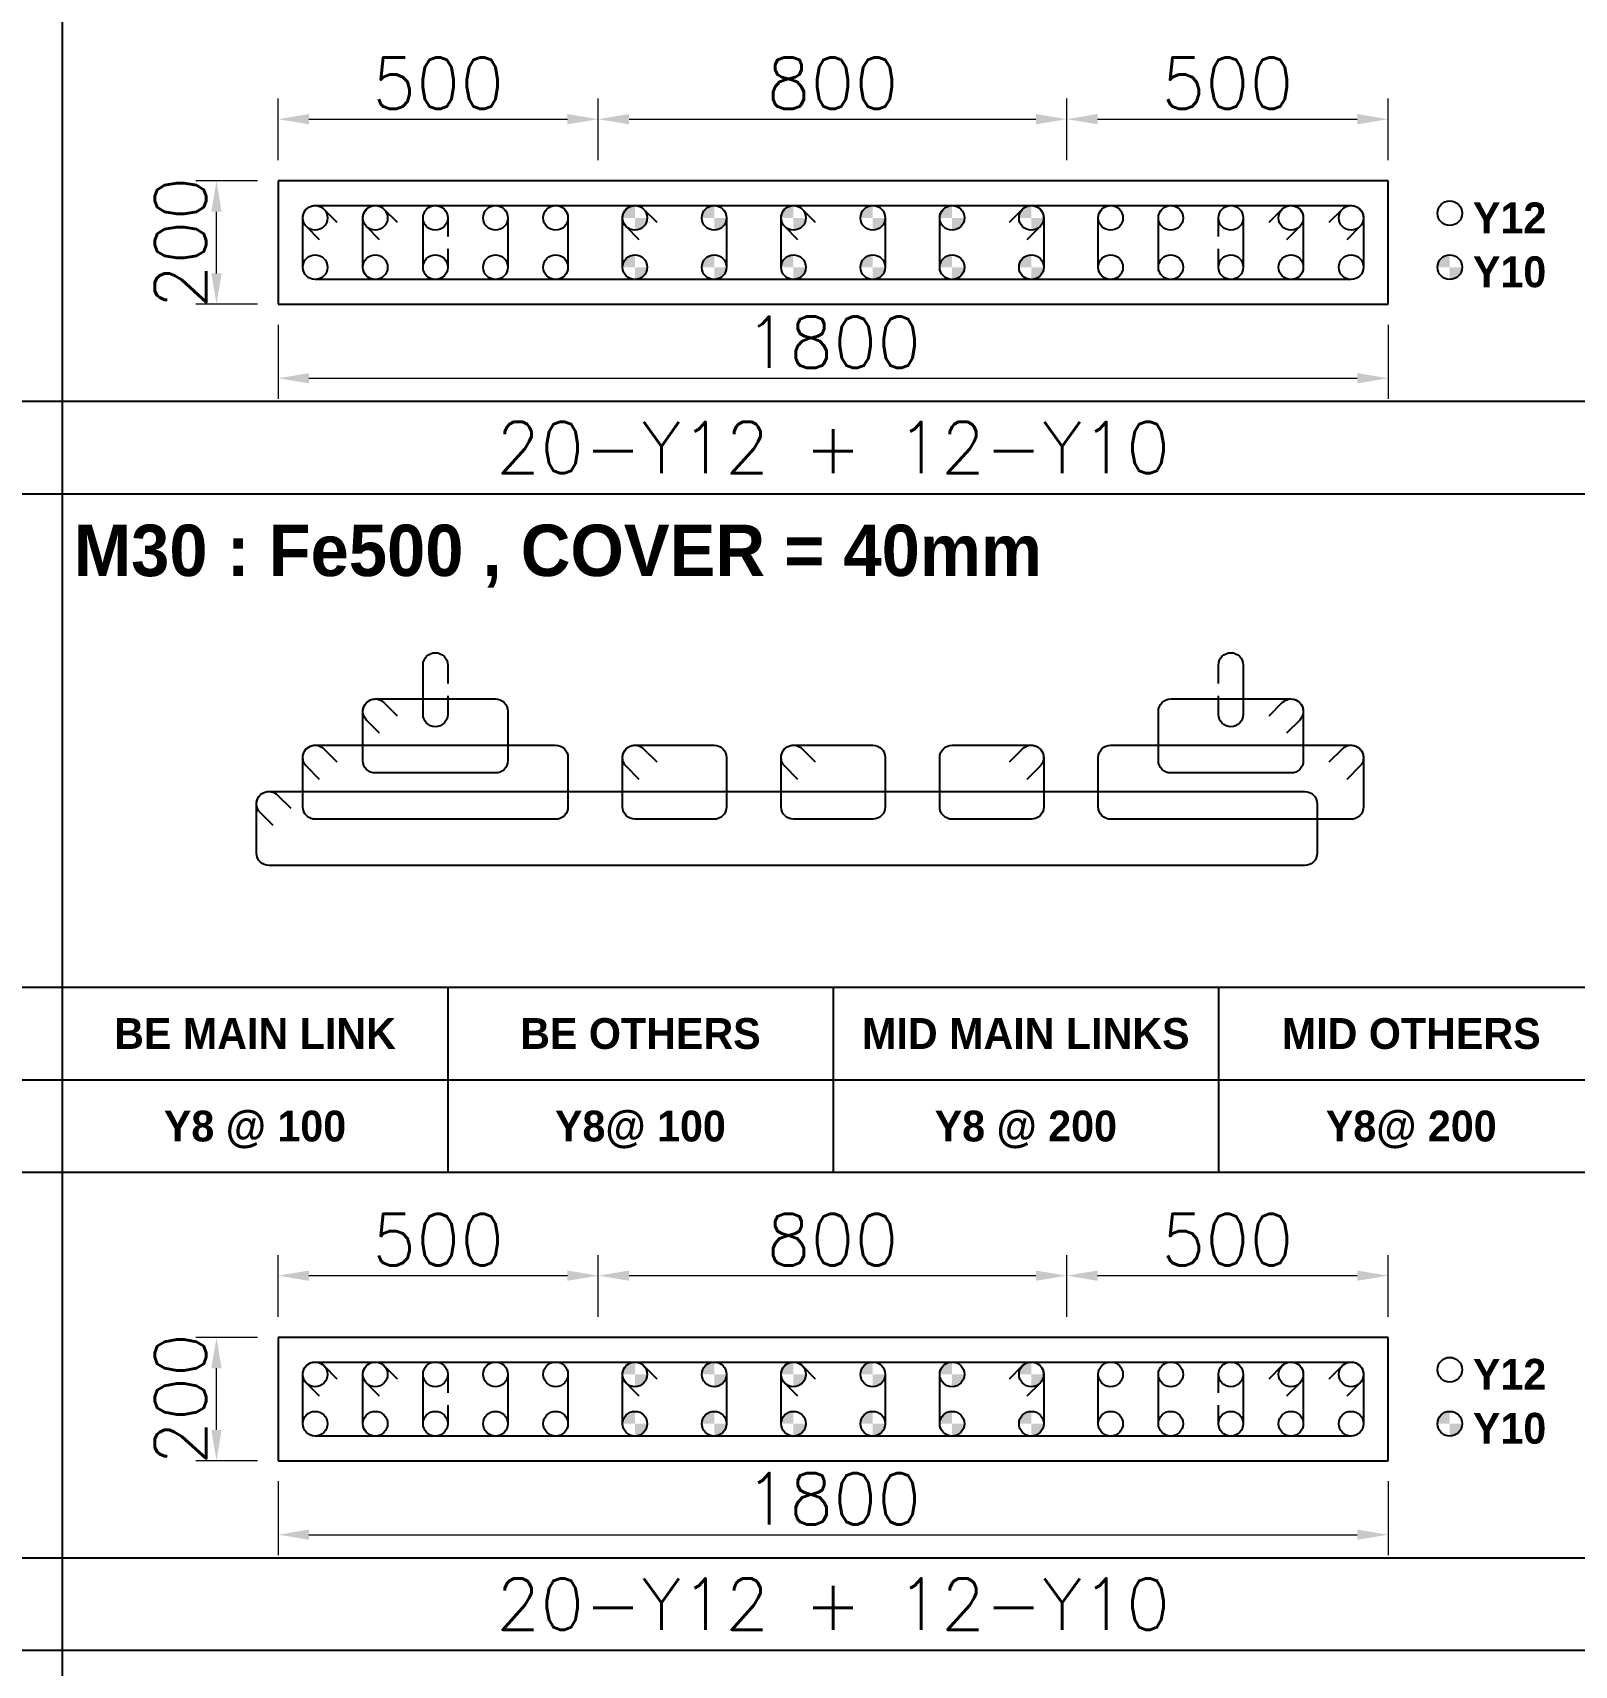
# Model space of a CAD drawing. Header units: millimetres. Extents: x -28707963 to -28231469, y 696001 to 896471.
# Drawn here: x -28290680 to -28283180, y 801473 to 809414 of the extents above; entities that cross this region are included whole.
import ezdxf
from ezdxf.enums import TextEntityAlignment as Align

# ---------------------------------------------------------------- set-up
doc = ezdxf.new("R2010")
doc.units = ezdxf.units.MM
doc.header["$MEASUREMENT"] = 0
doc.header["$PDMODE"] = 34
doc.header["$PDSIZE"] = -8
doc.layers.get('0').update_dxf_attribs({"lineweight": 5})
for name, color, linetype in [('09 COL TEXT-SCH', 2, 'Continuous'), ('14 REINF', 6, 'Continuous'), ('22 TABLE FRAME', 5, 'Continuous'), ('23 STIRRUPS', 5, 'Continuous'), ('TEXT', 4, 'Continuous')]:
    doc.layers.add(name, color=color, linetype=linetype)
doc.layers.add('19 COLUMN', color=1, linetype='Continuous', lineweight=25)
doc.styles.add('adani bold', font='')
doc.styles.add('ROMANS', font='simplex.shx')
doc.styles.get('adani bold').set_extended_font_data('Adani Bold', bold=True)
doc.dimstyles.new('D 50', dxfattribs={"dimscale": 100, "dimtxt": 3, "dimasz": 1.5, "dimexe": 1, "dimexo": 1, "dimgap": 0.5, "dimtad": 1, "dimdec": 0, "dimdsep": 46, "dimtxsty": 'ROMANS', "dimcen": 2.5, "dimclrd": 5, "dimclre": 5, "dimclrt": 4, "dimadec": 0, "dimazin": 0, "dimtfac": 1, "dimtdec": 0, "dimtmove": 0, "dimatfit": 3, "dimfxl": 1, "dimlwd": 0, "dimlwe": 0, "dimarcsym": 0})

# ---------------------------------------------------------------- blocks, each defined once
blk = doc.blocks.new('*D544')
at = {"color": 5, "lineweight": 0, "transparency": 16777216}
for p, q in [((-28289486.1, 802368.4), (-28289486.1, 802008.4)), ((-28284086.1, 802368.4), (-28284086.1, 802008.4)), ((-28289336.1, 802108.4), (-28284236.1, 802108.4))]:
    blk.add_line(p, q, dxfattribs=at)
at = {"color": 5, "transparency": 16777216}
for points in [[(-28289336.1, 802133.4), (-28289336.1, 802083.4), (-28289486.1, 802108.4)], [(-28284236.1, 802083.4), (-28284236.1, 802133.4), (-28284086.1, 802108.4)]]:
    blk.add_solid(points, dxfattribs=at)
at = {"layer": 'Defpoints', "color": 0, "transparency": 16777216}
for p in [(-28289486.1, 802468.4), (-28284086.1, 802468.4), (-28284086.1, 802108.4)]:
    blk.add_point(p, dxfattribs=at)
at = {"color": 4, "transparency": 16777216, "insert": (-28286786.1, 802283.4), "char_height": 250, "attachment_point": 5, "style": 'ROMANS'}
blk.add_mtext('1800', dxfattribs=at)
blk = doc.blocks.new('*D545')
at = {"color": 5, "lineweight": 0, "transparency": 16777216}
for p, q in [((-28289486.1, 807993.4), (-28289486.1, 807633.4)), ((-28284086.1, 807993.4), (-28284086.1, 807633.4)), ((-28289336.1, 807733.4), (-28284236.1, 807733.4))]:
    blk.add_line(p, q, dxfattribs=at)
at = {"color": 5, "transparency": 16777216}
for points in [[(-28289336.1, 807758.4), (-28289336.1, 807708.4), (-28289486.1, 807733.4)], [(-28284236.1, 807708.4), (-28284236.1, 807758.4), (-28284086.1, 807733.4)]]:
    blk.add_solid(points, dxfattribs=at)
at = {"layer": 'Defpoints', "color": 0, "transparency": 16777216}
for p in [(-28289486.1, 808093.4), (-28284086.1, 808093.4), (-28284086.1, 807733.4)]:
    blk.add_point(p, dxfattribs=at)
at = {"color": 4, "transparency": 16777216, "insert": (-28286786.1, 807908.4), "char_height": 250, "attachment_point": 5, "style": 'ROMANS'}
blk.add_mtext('1800', dxfattribs=at)
blk = doc.blocks.new('*D461')
at = {"color": 5, "lineweight": 0, "transparency": 16777216}
for p, q in [((-28289486.1, 803168.4), (-28289486.1, 803468.4)), ((-28287928.9, 803168.4), (-28287928.9, 803468.4)), ((-28289336.1, 803368.4), (-28288078.9, 803368.4))]:
    blk.add_line(p, q, dxfattribs=at)
at = {"color": 5, "transparency": 16777216}
for points in [[(-28289336.1, 803393.4), (-28289336.1, 803343.4), (-28289486.1, 803368.4)], [(-28288078.9, 803343.4), (-28288078.9, 803393.4), (-28287928.9, 803368.4)]]:
    blk.add_solid(points, dxfattribs=at)
at = {"layer": 'Defpoints', "color": 0, "transparency": 16777216}
for p in [(-28287928.9, 803368.4), (-28289486.1, 803068.4), (-28287928.9, 803068.4)]:
    blk.add_point(p, dxfattribs=at)
at = {"color": 4, "transparency": 16777216, "insert": (-28288707.5, 803543.4), "char_height": 250, "attachment_point": 5, "style": 'ROMANS'}
blk.add_mtext('500', dxfattribs=at)
blk = doc.blocks.new('*D462')
at = {"color": 5, "lineweight": 0, "transparency": 16777216}
for p, q in [((-28287928.9, 803168.4), (-28287928.9, 803468.4)), ((-28285649.7, 803168.4), (-28285649.7, 803468.4)), ((-28287778.9, 803368.4), (-28285799.7, 803368.4))]:
    blk.add_line(p, q, dxfattribs=at)
at = {"color": 5, "transparency": 16777216}
for points in [[(-28287778.9, 803393.4), (-28287778.9, 803343.4), (-28287928.9, 803368.4)], [(-28285799.7, 803343.4), (-28285799.7, 803393.4), (-28285649.7, 803368.4)]]:
    blk.add_solid(points, dxfattribs=at)
at = {"layer": 'Defpoints', "color": 0, "transparency": 16777216}
for p in [(-28285649.7, 803368.4), (-28287928.9, 803068.4), (-28285649.7, 803068.4)]:
    blk.add_point(p, dxfattribs=at)
at = {"color": 4, "transparency": 16777216, "insert": (-28286789.3, 803543.4), "char_height": 250, "attachment_point": 5, "style": 'ROMANS'}
blk.add_mtext('800', dxfattribs=at)
blk = doc.blocks.new('*D463')
at = {"color": 5, "lineweight": 0, "transparency": 16777216}
for p, q in [((-28285649.7, 803168.4), (-28285649.7, 803468.4)), ((-28284086.1, 803168.4), (-28284086.1, 803468.4)), ((-28285499.7, 803368.4), (-28284236.1, 803368.4))]:
    blk.add_line(p, q, dxfattribs=at)
at = {"color": 5, "transparency": 16777216}
for points in [[(-28285499.7, 803393.4), (-28285499.7, 803343.4), (-28285649.7, 803368.4)], [(-28284236.1, 803343.4), (-28284236.1, 803393.4), (-28284086.1, 803368.4)]]:
    blk.add_solid(points, dxfattribs=at)
at = {"layer": 'Defpoints', "color": 0, "transparency": 16777216}
for p in [(-28284086.1, 803368.4), (-28285649.7, 803068.4), (-28284086.1, 803068.4)]:
    blk.add_point(p, dxfattribs=at)
at = {"color": 4, "transparency": 16777216, "insert": (-28284867.9, 803543.4), "char_height": 250, "attachment_point": 5, "style": 'ROMANS'}
blk.add_mtext('500', dxfattribs=at)
blk = doc.blocks.new('*D464')
at = {"color": 5, "lineweight": 0, "transparency": 16777216}
for p, q in [((-28289586.1, 803068.4), (-28289886.1, 803068.4)), ((-28289786.1, 802618.4), (-28289786.1, 802918.4)), ((-28289586.1, 802468.4), (-28289886.1, 802468.4))]:
    blk.add_line(p, q, dxfattribs=at)
at = {"color": 5, "transparency": 16777216}
for points in [[(-28289761.1, 802918.4), (-28289811.1, 802918.4), (-28289786.1, 803068.4)], [(-28289811.1, 802618.4), (-28289761.1, 802618.4), (-28289786.1, 802468.4)]]:
    blk.add_solid(points, dxfattribs=at)
at = {"layer": 'Defpoints', "color": 0, "transparency": 16777216}
for p in [(-28289786.1, 803068.4), (-28289486.1, 803068.4), (-28289486.1, 802468.4)]:
    blk.add_point(p, dxfattribs=at)
at = {"color": 4, "transparency": 16777216, "insert": (-28289961.1, 802768.4), "char_height": 250, "attachment_point": 5, "rotation": 90, "style": 'ROMANS'}
blk.add_mtext('200', dxfattribs=at)
blk = doc.blocks.new('*D465')
at = {"color": 5, "lineweight": 0, "transparency": 16777216}
for p, q in [((-28289486.1, 808793.4), (-28289486.1, 809093.4)), ((-28287928.9, 808793.4), (-28287928.9, 809093.4)), ((-28289336.1, 808993.4), (-28288078.9, 808993.4))]:
    blk.add_line(p, q, dxfattribs=at)
at = {"color": 5, "transparency": 16777216}
for points in [[(-28289336.1, 809018.4), (-28289336.1, 808968.4), (-28289486.1, 808993.4)], [(-28288078.9, 808968.4), (-28288078.9, 809018.4), (-28287928.9, 808993.4)]]:
    blk.add_solid(points, dxfattribs=at)
at = {"layer": 'Defpoints', "color": 0, "transparency": 16777216}
for p in [(-28287928.9, 808993.4), (-28289486.1, 808693.4), (-28287928.9, 808693.4)]:
    blk.add_point(p, dxfattribs=at)
at = {"color": 4, "transparency": 16777216, "insert": (-28288707.5, 809168.4), "char_height": 250, "attachment_point": 5, "style": 'ROMANS'}
blk.add_mtext('500', dxfattribs=at)
blk = doc.blocks.new('*D466')
at = {"color": 5, "lineweight": 0, "transparency": 16777216}
for p, q in [((-28287928.9, 808793.4), (-28287928.9, 809093.4)), ((-28285649.7, 808793.4), (-28285649.7, 809093.4)), ((-28287778.9, 808993.4), (-28285799.7, 808993.4))]:
    blk.add_line(p, q, dxfattribs=at)
at = {"color": 5, "transparency": 16777216}
for points in [[(-28287778.9, 809018.4), (-28287778.9, 808968.4), (-28287928.9, 808993.4)], [(-28285799.7, 808968.4), (-28285799.7, 809018.4), (-28285649.7, 808993.4)]]:
    blk.add_solid(points, dxfattribs=at)
at = {"layer": 'Defpoints', "color": 0, "transparency": 16777216}
for p in [(-28285649.7, 808993.4), (-28287928.9, 808693.4), (-28285649.7, 808693.4)]:
    blk.add_point(p, dxfattribs=at)
at = {"color": 4, "transparency": 16777216, "insert": (-28286789.3, 809168.4), "char_height": 250, "attachment_point": 5, "style": 'ROMANS'}
blk.add_mtext('800', dxfattribs=at)
blk = doc.blocks.new('*D467')
at = {"color": 5, "lineweight": 0, "transparency": 16777216}
for p, q in [((-28285649.7, 808793.4), (-28285649.7, 809093.4)), ((-28284086.1, 808793.4), (-28284086.1, 809093.4)), ((-28285499.7, 808993.4), (-28284236.1, 808993.4))]:
    blk.add_line(p, q, dxfattribs=at)
at = {"color": 5, "transparency": 16777216}
for points in [[(-28285499.7, 809018.4), (-28285499.7, 808968.4), (-28285649.7, 808993.4)], [(-28284236.1, 808968.4), (-28284236.1, 809018.4), (-28284086.1, 808993.4)]]:
    blk.add_solid(points, dxfattribs=at)
at = {"layer": 'Defpoints', "color": 0, "transparency": 16777216}
for p in [(-28284086.1, 808993.4), (-28285649.7, 808693.4), (-28284086.1, 808693.4)]:
    blk.add_point(p, dxfattribs=at)
at = {"color": 4, "transparency": 16777216, "insert": (-28284867.9, 809168.4), "char_height": 250, "attachment_point": 5, "style": 'ROMANS'}
blk.add_mtext('500', dxfattribs=at)
blk = doc.blocks.new('*D468')
at = {"color": 5, "lineweight": 0, "transparency": 16777216}
for p, q in [((-28289586.1, 808693.4), (-28289886.1, 808693.4)), ((-28289786.1, 808243.4), (-28289786.1, 808543.4)), ((-28289586.1, 808093.4), (-28289886.1, 808093.4))]:
    blk.add_line(p, q, dxfattribs=at)
at = {"color": 5, "transparency": 16777216}
for points in [[(-28289761.1, 808543.4), (-28289811.1, 808543.4), (-28289786.1, 808693.4)], [(-28289811.1, 808243.4), (-28289761.1, 808243.4), (-28289786.1, 808093.4)]]:
    blk.add_solid(points, dxfattribs=at)
at = {"layer": 'Defpoints', "color": 0, "transparency": 16777216}
for p in [(-28289786.1, 808693.4), (-28289486.1, 808693.4), (-28289486.1, 808093.4)]:
    blk.add_point(p, dxfattribs=at)
at = {"color": 4, "transparency": 16777216, "insert": (-28289961.1, 808393.4), "char_height": 250, "attachment_point": 5, "rotation": 90, "style": 'ROMANS'}
blk.add_mtext('200', dxfattribs=at)

msp = doc.modelspace()

# ---------------------------------------------------------------- hatches: boundary and pattern name
at = {"layer": '14 REINF'}
h = msp.add_hatch(color=6, dxfattribs=at)
edge = h.paths.add_edge_path(flags=0)
edge.add_line((-28287810.4, 808513.4), (-28287750.4, 808513.4))
edge.add_line((-28287750.4, 808513.4), (-28287750.4, 808573.4))
edge.add_arc((-28287750.4, 808513.4), 60, 90, 180)
edge = h.paths.add_edge_path(flags=0)
edge.add_line((-28287690.4, 808513.4), (-28287750.4, 808513.4))
edge.add_line((-28287750.4, 808513.4), (-28287750.4, 808453.4))
edge.add_arc((-28287750.4, 808513.4), 60, 270, 360)
h = msp.add_hatch(color=6, dxfattribs=at)
edge = h.paths.add_edge_path(flags=0)
edge.add_line((-28287424.7, 808513.4), (-28287364.7, 808513.4))
edge.add_line((-28287364.7, 808513.4), (-28287364.7, 808573.4))
edge.add_arc((-28287364.7, 808513.4), 60, 90, 180)
edge = h.paths.add_edge_path(flags=0)
edge.add_line((-28287304.7, 808513.4), (-28287364.7, 808513.4))
edge.add_line((-28287364.7, 808513.4), (-28287364.7, 808453.4))
edge.add_arc((-28287364.7, 808513.4), 60, 270, 360)
h = msp.add_hatch(color=6, dxfattribs=at)
edge = h.paths.add_edge_path(flags=0)
edge.add_line((-28287039, 808513.4), (-28286979, 808513.4))
edge.add_line((-28286979, 808513.4), (-28286979, 808573.4))
edge.add_arc((-28286979, 808513.4), 60, 90, 180)
edge = h.paths.add_edge_path(flags=0)
edge.add_line((-28286919, 808513.4), (-28286979, 808513.4))
edge.add_line((-28286979, 808513.4), (-28286979, 808453.4))
edge.add_arc((-28286979, 808513.4), 60, 270, 360)
h = msp.add_hatch(color=6, dxfattribs=at)
edge = h.paths.add_edge_path(flags=0)
edge.add_line((-28286653.2, 808513.4), (-28286593.2, 808513.4))
edge.add_line((-28286593.2, 808513.4), (-28286593.2, 808573.4))
edge.add_arc((-28286593.2, 808513.4), 60, 90, 180)
edge = h.paths.add_edge_path(flags=0)
edge.add_line((-28286533.2, 808513.4), (-28286593.2, 808513.4))
edge.add_line((-28286593.2, 808513.4), (-28286593.2, 808453.4))
edge.add_arc((-28286593.2, 808513.4), 60, 270, 360)
h = msp.add_hatch(color=6, dxfattribs=at)
edge = h.paths.add_edge_path(flags=0)
edge.add_line((-28286267.5, 808513.4), (-28286207.5, 808513.4))
edge.add_line((-28286207.5, 808513.4), (-28286207.5, 808573.4))
edge.add_arc((-28286207.5, 808513.4), 60, 90, 180)
edge = h.paths.add_edge_path(flags=0)
edge.add_line((-28286147.5, 808513.4), (-28286207.5, 808513.4))
edge.add_line((-28286207.5, 808513.4), (-28286207.5, 808453.4))
edge.add_arc((-28286207.5, 808513.4), 60, 270, 360)
h = msp.add_hatch(color=6, dxfattribs=at)
edge = h.paths.add_edge_path(flags=0)
edge.add_line((-28285881.8, 808513.4), (-28285821.8, 808513.4))
edge.add_line((-28285821.8, 808513.4), (-28285821.8, 808573.4))
edge.add_arc((-28285821.8, 808513.4), 60, 90, 180)
edge = h.paths.add_edge_path(flags=0)
edge.add_line((-28285761.8, 808513.4), (-28285821.8, 808513.4))
edge.add_line((-28285821.8, 808513.4), (-28285821.8, 808453.4))
edge.add_arc((-28285821.8, 808513.4), 60, 270, 360)
h = msp.add_hatch(color=6, dxfattribs=at)
edge = h.paths.add_edge_path(flags=0)
edge.add_line((-28287810.4, 808273.4), (-28287750.4, 808273.4))
edge.add_line((-28287750.4, 808273.4), (-28287750.4, 808333.4))
edge.add_arc((-28287750.4, 808273.4), 60, 90, 180)
edge = h.paths.add_edge_path(flags=0)
edge.add_line((-28287690.4, 808273.4), (-28287750.4, 808273.4))
edge.add_line((-28287750.4, 808273.4), (-28287750.4, 808213.4))
edge.add_arc((-28287750.4, 808273.4), 60, 270, 360)
h = msp.add_hatch(color=6, dxfattribs=at)
edge = h.paths.add_edge_path(flags=0)
edge.add_line((-28287424.7, 808273.4), (-28287364.7, 808273.4))
edge.add_line((-28287364.7, 808273.4), (-28287364.7, 808333.4))
edge.add_arc((-28287364.7, 808273.4), 60, 90, 180)
edge = h.paths.add_edge_path(flags=0)
edge.add_line((-28287304.7, 808273.4), (-28287364.7, 808273.4))
edge.add_line((-28287364.7, 808273.4), (-28287364.7, 808213.4))
edge.add_arc((-28287364.7, 808273.4), 60, 270, 360)
h = msp.add_hatch(color=6, dxfattribs=at)
edge = h.paths.add_edge_path(flags=0)
edge.add_line((-28287039, 808273.4), (-28286979, 808273.4))
edge.add_line((-28286979, 808273.4), (-28286979, 808333.4))
edge.add_arc((-28286979, 808273.4), 60, 90, 180)
edge = h.paths.add_edge_path(flags=0)
edge.add_line((-28286919, 808273.4), (-28286979, 808273.4))
edge.add_line((-28286979, 808273.4), (-28286979, 808213.4))
edge.add_arc((-28286979, 808273.4), 60, 270, 360)
h = msp.add_hatch(color=6, dxfattribs=at)
edge = h.paths.add_edge_path(flags=0)
edge.add_line((-28286653.2, 808273.4), (-28286593.2, 808273.4))
edge.add_line((-28286593.2, 808273.4), (-28286593.2, 808333.4))
edge.add_arc((-28286593.2, 808273.4), 60, 90, 180)
edge = h.paths.add_edge_path(flags=0)
edge.add_line((-28286533.2, 808273.4), (-28286593.2, 808273.4))
edge.add_line((-28286593.2, 808273.4), (-28286593.2, 808213.4))
edge.add_arc((-28286593.2, 808273.4), 60, 270, 360)
h = msp.add_hatch(color=6, dxfattribs=at)
edge = h.paths.add_edge_path(flags=0)
edge.add_line((-28286267.5, 808273.4), (-28286207.5, 808273.4))
edge.add_line((-28286207.5, 808273.4), (-28286207.5, 808333.4))
edge.add_arc((-28286207.5, 808273.4), 60, 90, 180)
edge = h.paths.add_edge_path(flags=0)
edge.add_line((-28286147.5, 808273.4), (-28286207.5, 808273.4))
edge.add_line((-28286207.5, 808273.4), (-28286207.5, 808213.4))
edge.add_arc((-28286207.5, 808273.4), 60, 270, 360)
h = msp.add_hatch(color=6, dxfattribs=at)
edge = h.paths.add_edge_path(flags=0)
edge.add_line((-28285881.8, 808273.4), (-28285821.8, 808273.4))
edge.add_line((-28285821.8, 808273.4), (-28285821.8, 808333.4))
edge.add_arc((-28285821.8, 808273.4), 60, 90, 180)
edge = h.paths.add_edge_path(flags=0)
edge.add_line((-28285761.8, 808273.4), (-28285821.8, 808273.4))
edge.add_line((-28285821.8, 808273.4), (-28285821.8, 808213.4))
edge.add_arc((-28285821.8, 808273.4), 60, 270, 360)
h = msp.add_hatch(color=6, dxfattribs=at)
edge = h.paths.add_edge_path(flags=0)
edge.add_line((-28283846.1, 808273.4), (-28283786.1, 808273.4))
edge.add_line((-28283786.1, 808273.4), (-28283786.1, 808333.4))
edge.add_arc((-28283786.1, 808273.4), 60, 90, 180)
edge = h.paths.add_edge_path(flags=0)
edge.add_line((-28283726.1, 808273.4), (-28283786.1, 808273.4))
edge.add_line((-28283786.1, 808273.4), (-28283786.1, 808213.4))
edge.add_arc((-28283786.1, 808273.4), 60, 270, 360)
h = msp.add_hatch(color=6, dxfattribs=at)
edge = h.paths.add_edge_path(flags=0)
edge.add_line((-28287810.4, 802888.4), (-28287750.4, 802888.4))
edge.add_line((-28287750.4, 802888.4), (-28287750.4, 802948.4))
edge.add_arc((-28287750.4, 802888.4), 60, 90, 180)
edge = h.paths.add_edge_path(flags=0)
edge.add_line((-28287690.4, 802888.4), (-28287750.4, 802888.4))
edge.add_line((-28287750.4, 802888.4), (-28287750.4, 802828.4))
edge.add_arc((-28287750.4, 802888.4), 60, 270, 360)
h = msp.add_hatch(color=6, dxfattribs=at)
edge = h.paths.add_edge_path(flags=0)
edge.add_line((-28287424.7, 802888.4), (-28287364.7, 802888.4))
edge.add_line((-28287364.7, 802888.4), (-28287364.7, 802948.4))
edge.add_arc((-28287364.7, 802888.4), 60, 90, 180)
edge = h.paths.add_edge_path(flags=0)
edge.add_line((-28287304.7, 802888.4), (-28287364.7, 802888.4))
edge.add_line((-28287364.7, 802888.4), (-28287364.7, 802828.4))
edge.add_arc((-28287364.7, 802888.4), 60, 270, 360)
h = msp.add_hatch(color=6, dxfattribs=at)
edge = h.paths.add_edge_path(flags=0)
edge.add_line((-28287039, 802888.4), (-28286979, 802888.4))
edge.add_line((-28286979, 802888.4), (-28286979, 802948.4))
edge.add_arc((-28286979, 802888.4), 60, 90, 180)
edge = h.paths.add_edge_path(flags=0)
edge.add_line((-28286919, 802888.4), (-28286979, 802888.4))
edge.add_line((-28286979, 802888.4), (-28286979, 802828.4))
edge.add_arc((-28286979, 802888.4), 60, 270, 360)
h = msp.add_hatch(color=6, dxfattribs=at)
edge = h.paths.add_edge_path(flags=0)
edge.add_line((-28286653.2, 802888.4), (-28286593.2, 802888.4))
edge.add_line((-28286593.2, 802888.4), (-28286593.2, 802948.4))
edge.add_arc((-28286593.2, 802888.4), 60, 90, 180)
edge = h.paths.add_edge_path(flags=0)
edge.add_line((-28286533.2, 802888.4), (-28286593.2, 802888.4))
edge.add_line((-28286593.2, 802888.4), (-28286593.2, 802828.4))
edge.add_arc((-28286593.2, 802888.4), 60, 270, 360)
h = msp.add_hatch(color=6, dxfattribs=at)
edge = h.paths.add_edge_path(flags=0)
edge.add_line((-28286267.5, 802888.4), (-28286207.5, 802888.4))
edge.add_line((-28286207.5, 802888.4), (-28286207.5, 802948.4))
edge.add_arc((-28286207.5, 802888.4), 60, 90, 180)
edge = h.paths.add_edge_path(flags=0)
edge.add_line((-28286147.5, 802888.4), (-28286207.5, 802888.4))
edge.add_line((-28286207.5, 802888.4), (-28286207.5, 802828.4))
edge.add_arc((-28286207.5, 802888.4), 60, 270, 360)
h = msp.add_hatch(color=6, dxfattribs=at)
edge = h.paths.add_edge_path(flags=0)
edge.add_line((-28285881.8, 802888.4), (-28285821.8, 802888.4))
edge.add_line((-28285821.8, 802888.4), (-28285821.8, 802948.4))
edge.add_arc((-28285821.8, 802888.4), 60, 90, 180)
edge = h.paths.add_edge_path(flags=0)
edge.add_line((-28285761.8, 802888.4), (-28285821.8, 802888.4))
edge.add_line((-28285821.8, 802888.4), (-28285821.8, 802828.4))
edge.add_arc((-28285821.8, 802888.4), 60, 270, 360)
h = msp.add_hatch(color=6, dxfattribs=at)
edge = h.paths.add_edge_path(flags=0)
edge.add_line((-28287810.4, 802648.4), (-28287750.4, 802648.4))
edge.add_line((-28287750.4, 802648.4), (-28287750.4, 802708.4))
edge.add_arc((-28287750.4, 802648.4), 60, 90, 180)
edge = h.paths.add_edge_path(flags=0)
edge.add_line((-28287690.4, 802648.4), (-28287750.4, 802648.4))
edge.add_line((-28287750.4, 802648.4), (-28287750.4, 802588.4))
edge.add_arc((-28287750.4, 802648.4), 60, 270, 360)
h = msp.add_hatch(color=6, dxfattribs=at)
edge = h.paths.add_edge_path(flags=0)
edge.add_line((-28287424.7, 802648.4), (-28287364.7, 802648.4))
edge.add_line((-28287364.7, 802648.4), (-28287364.7, 802708.4))
edge.add_arc((-28287364.7, 802648.4), 60, 90, 180)
edge = h.paths.add_edge_path(flags=0)
edge.add_line((-28287304.7, 802648.4), (-28287364.7, 802648.4))
edge.add_line((-28287364.7, 802648.4), (-28287364.7, 802588.4))
edge.add_arc((-28287364.7, 802648.4), 60, 270, 360)
h = msp.add_hatch(color=6, dxfattribs=at)
edge = h.paths.add_edge_path(flags=0)
edge.add_line((-28287039, 802648.4), (-28286979, 802648.4))
edge.add_line((-28286979, 802648.4), (-28286979, 802708.4))
edge.add_arc((-28286979, 802648.4), 60, 90, 180)
edge = h.paths.add_edge_path(flags=0)
edge.add_line((-28286919, 802648.4), (-28286979, 802648.4))
edge.add_line((-28286979, 802648.4), (-28286979, 802588.4))
edge.add_arc((-28286979, 802648.4), 60, 270, 360)
h = msp.add_hatch(color=6, dxfattribs=at)
edge = h.paths.add_edge_path(flags=0)
edge.add_line((-28286653.2, 802648.4), (-28286593.2, 802648.4))
edge.add_line((-28286593.2, 802648.4), (-28286593.2, 802708.4))
edge.add_arc((-28286593.2, 802648.4), 60, 90, 180)
edge = h.paths.add_edge_path(flags=0)
edge.add_line((-28286533.2, 802648.4), (-28286593.2, 802648.4))
edge.add_line((-28286593.2, 802648.4), (-28286593.2, 802588.4))
edge.add_arc((-28286593.2, 802648.4), 60, 270, 360)
h = msp.add_hatch(color=6, dxfattribs=at)
edge = h.paths.add_edge_path(flags=0)
edge.add_line((-28286267.5, 802648.4), (-28286207.5, 802648.4))
edge.add_line((-28286207.5, 802648.4), (-28286207.5, 802708.4))
edge.add_arc((-28286207.5, 802648.4), 60, 90, 180)
edge = h.paths.add_edge_path(flags=0)
edge.add_line((-28286147.5, 802648.4), (-28286207.5, 802648.4))
edge.add_line((-28286207.5, 802648.4), (-28286207.5, 802588.4))
edge.add_arc((-28286207.5, 802648.4), 60, 270, 360)
h = msp.add_hatch(color=6, dxfattribs=at)
edge = h.paths.add_edge_path(flags=0)
edge.add_line((-28285881.8, 802648.4), (-28285821.8, 802648.4))
edge.add_line((-28285821.8, 802648.4), (-28285821.8, 802708.4))
edge.add_arc((-28285821.8, 802648.4), 60, 90, 180)
edge = h.paths.add_edge_path(flags=0)
edge.add_line((-28285761.8, 802648.4), (-28285821.8, 802648.4))
edge.add_line((-28285821.8, 802648.4), (-28285821.8, 802588.4))
edge.add_arc((-28285821.8, 802648.4), 60, 270, 360)
h = msp.add_hatch(color=6, dxfattribs=at)
edge = h.paths.add_edge_path(flags=0)
edge.add_line((-28283846.1, 802648.4), (-28283786.1, 802648.4))
edge.add_line((-28283786.1, 802648.4), (-28283786.1, 802708.4))
edge.add_arc((-28283786.1, 802648.4), 60, 90, 180)
edge = h.paths.add_edge_path(flags=0)
edge.add_line((-28283726.1, 802648.4), (-28283786.1, 802648.4))
edge.add_line((-28283786.1, 802648.4), (-28283786.1, 802588.4))
edge.add_arc((-28283786.1, 802648.4), 60, 270, 360)

# ---------------------------------------------------------------- linework, layer by layer
at = {"color": 1}
msp.add_lwpolyline([(-28337528.1, 807171.2), (-28231469, 807171.2), (-28231469, 801546.2), (-28337528.1, 801546.2)], close=True, dxfattribs=at)
at = {"layer": '14 REINF', "color": 6}
for centre in [(-28283786.1, 808535.9), (-28289306.1, 808513.4), (-28289013.6, 808513.4), (-28288721.1, 808513.4), (-28288428.6, 808513.4), (-28288136.1, 808513.4), (-28287750.4, 808513.4), (-28287364.7, 808513.4), (-28286979, 808513.4), (-28286593.2, 808513.4), (-28286207.5, 808513.4), (-28285821.8, 808513.4), (-28285436.1, 808513.4), (-28285143.6, 808513.4), (-28284851.1, 808513.4), (-28284558.6, 808513.4), (-28284266.1, 808513.4), (-28289306.1, 808273.4), (-28289013.6, 808273.4), (-28288721.1, 808273.4), (-28288428.6, 808273.4), (-28288136.1, 808273.4), (-28287750.4, 808273.4), (-28287364.7, 808273.4), (-28286979, 808273.4), (-28286593.2, 808273.4), (-28286207.5, 808273.4), (-28285821.8, 808273.4), (-28285436.1, 808273.4), (-28285143.6, 808273.4), (-28284851.1, 808273.4), (-28284558.6, 808273.4), (-28284266.1, 808273.4), (-28283786.1, 808273.4), (-28289306.1, 802888.4), (-28289013.6, 802888.4), (-28288721.1, 802888.4), (-28288428.6, 802888.4), (-28288136.1, 802888.4), (-28287750.4, 802888.4), (-28287364.7, 802888.4), (-28286979, 802888.4), (-28286593.2, 802888.4), (-28286207.5, 802888.4), (-28285821.8, 802888.4), (-28285436.1, 802888.4), (-28285143.6, 802888.4), (-28284851.1, 802888.4), (-28284558.6, 802888.4), (-28284266.1, 802888.4), (-28283786.1, 802910.9), (-28289306.1, 802648.4), (-28289013.6, 802648.4), (-28288721.1, 802648.4), (-28288428.6, 802648.4), (-28288136.1, 802648.4), (-28287750.4, 802648.4), (-28287364.7, 802648.4), (-28286979, 802648.4), (-28286593.2, 802648.4), (-28286207.5, 802648.4), (-28285821.8, 802648.4), (-28285436.1, 802648.4), (-28285143.6, 802648.4), (-28284851.1, 802648.4), (-28284558.6, 802648.4), (-28284266.1, 802648.4), (-28283786.1, 802648.4)]:
    msp.add_circle(centre, 60, dxfattribs=at)
at = {"layer": '19 COLUMN', "color": 4}
for points in [[(-28284086.1, 808693.4), (-28289486.1, 808693.4)], [(-28289486.1, 808693.4), (-28289486.1, 808093.4)], [(-28284086.1, 808093.4), (-28284086.1, 808693.4)], [(-28289486.1, 808093.4), (-28284086.1, 808093.4)], [(-28284086.1, 803068.4), (-28289486.1, 803068.4)], [(-28289486.1, 803068.4), (-28289486.1, 802468.4)], [(-28284086.1, 802468.4), (-28284086.1, 803068.4)], [(-28289486.1, 802468.4), (-28284086.1, 802468.4)]]:
    msp.add_lwpolyline(points, dxfattribs=at)
at = {"layer": '22 TABLE FRAME', "color": 5, "linetype": 'Continuous'}
for p, q in [((-28290536.1, 863421.2), (-28290536.1, 788796.2)), ((-28330286.1, 807621.2), (-28245536.1, 807621.2)), ((-28334786.1, 807171.2), (-28245536.1, 807171.2)), ((-28330286.1, 804771.2), (-28245536.1, 804771.2)), ((-28288661.1, 804771.2), (-28288661.1, 803871.2)), ((-28286786.1, 804771.2), (-28286786.1, 803871.2)), ((-28284911.1, 804771.2), (-28284911.1, 803871.2)), ((-28330286.1, 804321.2), (-28245536.1, 804321.2)), ((-28330286.1, 803871.2), (-28245536.1, 803871.2)), ((-28330286.1, 801996.2), (-28245536.1, 801996.2)), ((-28334786.1, 801546.2), (-28245536.1, 801546.2))]:
    msp.add_line(p, q, dxfattribs=at)
at = {"layer": '23 STIRRUPS', "color": 5}
for points in [[(-28289284.9, 808407.3), (-28289348.5, 808470.9, -0.668178), (-28289306.1, 808573.4), (-28284266.1, 808573.4, -0.414214), (-28284206.1, 808513.4), (-28284206.1, 808273.4, -0.414214), (-28284266.1, 808213.4), (-28289306.1, 808213.4, -0.414214), (-28289366.1, 808273.4), (-28289366.1, 808513.4, -0.668179), (-28289263.7, 808555.8), (-28289200, 808492.1)], [(-28289284.9, 808407.3), (-28289348.5, 808470.9, -0.668178), (-28289306.1, 808573.4), (-28288136.1, 808573.4, -0.414214), (-28288076.1, 808513.4), (-28288076.1, 808273.4, -0.414214), (-28288136.1, 808213.4), (-28289306.1, 808213.4, -0.414214), (-28289366.1, 808273.4), (-28289366.1, 808513.4, -0.668179), (-28289263.7, 808555.8), (-28289200, 808492.1)], [(-28288992.4, 808407.3), (-28289056, 808470.9, -0.668178), (-28289013.6, 808573.4), (-28288428.6, 808573.4, -0.414214), (-28288368.6, 808513.4), (-28288368.6, 808273.4, -0.414214), (-28288428.6, 808213.4), (-28289013.6, 808213.4, -0.414214), (-28289073.6, 808273.4), (-28289073.6, 808513.4, -0.668179), (-28288971.2, 808555.8), (-28288907.5, 808492.1)], [(-28288661.1, 808363.4), (-28288661.1, 808273.4, -1), (-28288781.1, 808273.4), (-28288781.1, 808513.4, -1), (-28288661.1, 808513.4), (-28288661.1, 808423.4)], [(-28287729.2, 808407.3), (-28287792.8, 808470.9, -0.668133), (-28287750.4, 808573.4), (-28287364.7, 808573.4, -0.414323), (-28287304.7, 808513.4), (-28287304.7, 808273.4, -0.414323), (-28287364.7, 808213.4), (-28287750.4, 808213.4, -0.414177), (-28287810.4, 808273.4), (-28287810.4, 808513.4, -0.668179), (-28287707.9, 808555.8), (-28287644.3, 808492.1)], [(-28286957.7, 808407.3), (-28287021.4, 808470.9, -0.667997), (-28286979, 808573.4), (-28286593.2, 808573.4, -0.414067), (-28286533.2, 808513.4), (-28286533.2, 808273.4, -0.414067), (-28286593.2, 808213.4), (-28286979, 808213.4, -0.414067), (-28287039, 808273.4), (-28287039, 808513.4, -0.668179), (-28286936.5, 808555.8), (-28286872.9, 808492.1)], [(-28285927.9, 808492.1), (-28285864.3, 808555.8, -0.668179), (-28285761.8, 808513.4), (-28285761.8, 808273.4, -0.414177), (-28285821.8, 808213.4), (-28286207.5, 808213.4, -0.414323), (-28286267.5, 808273.4), (-28286267.5, 808513.4, -0.414323), (-28286207.5, 808573.4), (-28285821.8, 808573.4, -0.668133), (-28285779.4, 808470.9), (-28285843, 808407.3)], [(-28284372.2, 808492.1), (-28284308.5, 808555.8, -0.668179), (-28284206.1, 808513.4), (-28284206.1, 808273.4, -0.414214), (-28284266.1, 808213.4), (-28285436.1, 808213.4, -0.414214), (-28285496.1, 808273.4), (-28285496.1, 808513.4, -0.414214), (-28285436.1, 808573.4), (-28284266.1, 808573.4, -0.668178), (-28284223.7, 808470.9), (-28284287.3, 808407.3)], [(-28284664.7, 808492.1), (-28284601, 808555.8, -0.668179), (-28284498.6, 808513.4), (-28284498.6, 808273.4, -0.414214), (-28284558.6, 808213.4), (-28285143.6, 808213.4, -0.414214), (-28285203.6, 808273.4), (-28285203.6, 808513.4, -0.414214), (-28285143.6, 808573.4), (-28284558.6, 808573.4, -0.668178), (-28284516.2, 808470.9), (-28284579.8, 808407.3)], [(-28284911.1, 808423.4), (-28284911.1, 808513.4, -1), (-28284791.1, 808513.4), (-28284791.1, 808273.4, -1), (-28284911.1, 808273.4), (-28284911.1, 808363.4)], [(-28288661.1, 806188.4), (-28288661.1, 806098.4, -1), (-28288781.1, 806098.4), (-28288781.1, 806338.4, -1), (-28288661.1, 806338.4), (-28288661.1, 806248.4)], [(-28284911.1, 806248.4), (-28284911.1, 806338.4, -1), (-28284791.1, 806338.4), (-28284791.1, 806098.4, -1), (-28284911.1, 806098.4), (-28284911.1, 806188.4)], [(-28288992.4, 806007.3), (-28289056, 806070.9, -0.668178), (-28289013.6, 806173.4), (-28288428.6, 806173.4, -0.414214), (-28288368.6, 806113.4), (-28288368.6, 805873.4, -0.414214), (-28288428.6, 805813.4), (-28289013.6, 805813.4, -0.414214), (-28289073.6, 805873.4), (-28289073.6, 806113.4, -0.668179), (-28288971.2, 806155.8), (-28288907.5, 806092.1)], [(-28284664.7, 806092.1), (-28284601, 806155.8, -0.668179), (-28284498.6, 806113.4), (-28284498.6, 805873.4, -0.414214), (-28284558.6, 805813.4), (-28285143.6, 805813.4, -0.414214), (-28285203.6, 805873.4), (-28285203.6, 806113.4, -0.414214), (-28285143.6, 806173.4), (-28284558.6, 806173.4, -0.668178), (-28284516.2, 806070.9), (-28284579.8, 806007.3)], [(-28289284.9, 805782.3), (-28289348.5, 805845.9, -0.668178), (-28289306.1, 805948.4), (-28288136.1, 805948.4, -0.414214), (-28288076.1, 805888.4), (-28288076.1, 805648.4, -0.414214), (-28288136.1, 805588.4), (-28289306.1, 805588.4, -0.414214), (-28289366.1, 805648.4), (-28289366.1, 805888.4, -0.668179), (-28289263.7, 805930.8), (-28289200, 805867.1)], [(-28287729.2, 805782.3), (-28287792.8, 805845.9, -0.668133), (-28287750.4, 805948.4), (-28287364.7, 805948.4, -0.414323), (-28287304.7, 805888.4), (-28287304.7, 805648.4, -0.414323), (-28287364.7, 805588.4), (-28287750.4, 805588.4, -0.414177), (-28287810.4, 805648.4), (-28287810.4, 805888.4, -0.668179), (-28287707.9, 805930.8), (-28287644.3, 805867.1)], [(-28286957.7, 805782.3), (-28287021.4, 805845.9, -0.667997), (-28286979, 805948.4), (-28286593.2, 805948.4, -0.414067), (-28286533.2, 805888.4), (-28286533.2, 805648.4, -0.414067), (-28286593.2, 805588.4), (-28286979, 805588.4, -0.414067), (-28287039, 805648.4), (-28287039, 805888.4, -0.668179), (-28286936.5, 805930.8), (-28286872.9, 805867.1)], [(-28285927.9, 805867.1), (-28285864.3, 805930.8, -0.668179), (-28285761.8, 805888.4), (-28285761.8, 805648.4, -0.414177), (-28285821.8, 805588.4), (-28286207.5, 805588.4, -0.414323), (-28286267.5, 805648.4), (-28286267.5, 805888.4, -0.414323), (-28286207.5, 805948.4), (-28285821.8, 805948.4, -0.668133), (-28285779.4, 805845.9), (-28285843, 805782.3)], [(-28284372.2, 805867.1), (-28284308.5, 805930.8, -0.668179), (-28284206.1, 805888.4), (-28284206.1, 805648.4, -0.414214), (-28284266.1, 805588.4), (-28285436.1, 805588.4, -0.414214), (-28285496.1, 805648.4), (-28285496.1, 805888.4, -0.414214), (-28285436.1, 805948.4), (-28284266.1, 805948.4, -0.668178), (-28284223.7, 805845.9), (-28284287.3, 805782.3)], [(-28289509.9, 805557.3), (-28289573.5, 805620.9, -0.668178), (-28289531.1, 805723.4), (-28284491.1, 805723.4, -0.414214), (-28284431.1, 805663.4), (-28284431.1, 805423.4, -0.414214), (-28284491.1, 805363.4), (-28289531.1, 805363.4, -0.414214), (-28289591.1, 805423.4), (-28289591.1, 805663.4, -0.668179), (-28289488.7, 805705.8), (-28289425, 805642.1)], [(-28289284.9, 802782.3), (-28289348.5, 802845.9, -0.668178), (-28289306.1, 802948.4), (-28284266.1, 802948.4, -0.414214), (-28284206.1, 802888.4), (-28284206.1, 802648.4, -0.414214), (-28284266.1, 802588.4), (-28289306.1, 802588.4, -0.414214), (-28289366.1, 802648.4), (-28289366.1, 802888.4, -0.668179), (-28289263.7, 802930.8), (-28289200, 802867.1)], [(-28289284.9, 802782.3), (-28289348.5, 802845.9, -0.668178), (-28289306.1, 802948.4), (-28288136.1, 802948.4, -0.414214), (-28288076.1, 802888.4), (-28288076.1, 802648.4, -0.414214), (-28288136.1, 802588.4), (-28289306.1, 802588.4, -0.414214), (-28289366.1, 802648.4), (-28289366.1, 802888.4, -0.668179), (-28289263.7, 802930.8), (-28289200, 802867.1)], [(-28288992.4, 802782.3), (-28289056, 802845.9, -0.668178), (-28289013.6, 802948.4), (-28288428.6, 802948.4, -0.414214), (-28288368.6, 802888.4), (-28288368.6, 802648.4, -0.414214), (-28288428.6, 802588.4), (-28289013.6, 802588.4, -0.414214), (-28289073.6, 802648.4), (-28289073.6, 802888.4, -0.668179), (-28288971.2, 802930.8), (-28288907.5, 802867.1)], [(-28288661.1, 802738.4), (-28288661.1, 802648.4, -1), (-28288781.1, 802648.4), (-28288781.1, 802888.4, -1), (-28288661.1, 802888.4), (-28288661.1, 802798.4)], [(-28287729.2, 802782.3), (-28287792.8, 802845.9, -0.668133), (-28287750.4, 802948.4), (-28287364.7, 802948.4, -0.414323), (-28287304.7, 802888.4), (-28287304.7, 802648.4, -0.414323), (-28287364.7, 802588.4), (-28287750.4, 802588.4, -0.414177), (-28287810.4, 802648.4), (-28287810.4, 802888.4, -0.668179), (-28287707.9, 802930.8), (-28287644.3, 802867.1)], [(-28286957.7, 802782.3), (-28287021.4, 802845.9, -0.667997), (-28286979, 802948.4), (-28286593.2, 802948.4, -0.414067), (-28286533.2, 802888.4), (-28286533.2, 802648.4, -0.414067), (-28286593.2, 802588.4), (-28286979, 802588.4, -0.414067), (-28287039, 802648.4), (-28287039, 802888.4, -0.668179), (-28286936.5, 802930.8), (-28286872.9, 802867.1)], [(-28285927.9, 802867.1), (-28285864.3, 802930.8, -0.668179), (-28285761.8, 802888.4), (-28285761.8, 802648.4, -0.414177), (-28285821.8, 802588.4), (-28286207.5, 802588.4, -0.414323), (-28286267.5, 802648.4), (-28286267.5, 802888.4, -0.414323), (-28286207.5, 802948.4), (-28285821.8, 802948.4, -0.668133), (-28285779.4, 802845.9), (-28285843, 802782.3)], [(-28284372.2, 802867.1), (-28284308.5, 802930.8, -0.668179), (-28284206.1, 802888.4), (-28284206.1, 802648.4, -0.414214), (-28284266.1, 802588.4), (-28285436.1, 802588.4, -0.414214), (-28285496.1, 802648.4), (-28285496.1, 802888.4, -0.414214), (-28285436.1, 802948.4), (-28284266.1, 802948.4, -0.668178), (-28284223.7, 802845.9), (-28284287.3, 802782.3)], [(-28284664.7, 802867.1), (-28284601, 802930.8, -0.668179), (-28284498.6, 802888.4), (-28284498.6, 802648.4, -0.414214), (-28284558.6, 802588.4), (-28285143.6, 802588.4, -0.414214), (-28285203.6, 802648.4), (-28285203.6, 802888.4, -0.414214), (-28285143.6, 802948.4), (-28284558.6, 802948.4, -0.668178), (-28284516.2, 802845.9), (-28284579.8, 802782.3)], [(-28284911.1, 802798.4), (-28284911.1, 802888.4, -1), (-28284791.1, 802888.4), (-28284791.1, 802648.4, -1), (-28284911.1, 802648.4), (-28284911.1, 802738.4)]]:
    msp.add_lwpolyline(points, format="xyb", dxfattribs=at)

# ---------------------------------------------------------------- texts
at = {"layer": '09 COL TEXT-SCH', "color": 3, "linetype": 'Continuous', "style": 'ROMANS'}
for p in [(-28286786.1, 807396.2), (-28286786.1, 801771.2)]:
    msp.add_text('20-Y12 + 12-Y10', height=250, dxfattribs=at).set_placement(p, align=Align.MIDDLE_CENTER)
at = {"layer": 'TEXT', "style": 'adani bold'}
for s, p in [('Y12', (-28283673.6, 808513.7)), ('Y10', (-28283673.6, 808251.2)), ('Y12', (-28283673.6, 802888.7)), ('Y10', (-28283673.6, 802626.2))]:
    msp.add_text(s, height=150, dxfattribs=at).set_placement(p, align=Align.MIDDLE_LEFT)
at = {"layer": 'TEXT', "lineweight": 40, "style": 'adani bold'}
msp.add_text('M30 : Fe500 , COVER = 40mm', height=250, dxfattribs=at).set_placement((-28290479.8, 806771.2))
at = {"layer": 'TEXT', "style": 'adani bold'}
for s, p in [('BE MAIN LINK', (-28289598.6, 804546.2)), ('BE OTHERS', (-28287723.6, 804546.2)), ('MID MAIN LINKS', (-28285848.6, 804546.2)), ('MID OTHERS', (-28283973.6, 804546.2)), ('Y8 @ 100', (-28289598.6, 804096.2)), ('Y8@ 100', (-28287723.6, 804096.2)), ('Y8 @ 200', (-28285848.6, 804096.2)), ('Y8@ 200', (-28283973.6, 804096.2))]:
    msp.add_text(s, height=150, dxfattribs=at).set_placement(p, align=Align.MIDDLE_CENTER)

# ---------------------------------------------------------------- dimensions: what is measured, and where the dimension line sits
for p1, p2, distance, text, override, picture, middle in [((-28289486.1, 808693.4), (-28287928.9, 808693.4), 300, '500', {"dimtxt": 2.5, "dimtxsty": 'ROMANS'}, '*D465', (-28288707.5, 809168.4)), ((-28287928.9, 808693.4), (-28285649.7, 808693.4), 300, '800', {"dimtxt": 2.5, "dimtxsty": 'ROMANS'}, '*D466', (-28286789.3, 809168.4)), ((-28285649.7, 808693.4), (-28284086.1, 808693.4), 300, '500', {"dimtxt": 2.5, "dimtxsty": 'ROMANS'}, '*D467', (-28284867.9, 809168.4)), ((-28289486.1, 808093.4), (-28284086.1, 808093.4), -360, '1800', {"dimtxt": 2.5}, '*D545', (-28286786.1, 807908.4)), ((-28289486.1, 803068.4), (-28287928.9, 803068.4), 300, '500', {"dimtxt": 2.5, "dimtxsty": 'ROMANS'}, '*D461', (-28288707.5, 803543.4)), ((-28287928.9, 803068.4), (-28285649.7, 803068.4), 300, '800', {"dimtxt": 2.5, "dimtxsty": 'ROMANS'}, '*D462', (-28286789.3, 803543.4)), ((-28285649.7, 803068.4), (-28284086.1, 803068.4), 300, '500', {"dimtxt": 2.5, "dimtxsty": 'ROMANS'}, '*D463', (-28284867.9, 803543.4)), ((-28289486.1, 802468.4), (-28284086.1, 802468.4), -360, '1800', {"dimtxt": 2.5}, '*D544', (-28286786.1, 802283.4))]:
    dim = msp.add_aligned_dim(p1=p1, p2=p2, distance=distance, text=text, dimstyle='D 50', override=override)
    dim.commit()
    dim.dimension.update_dxf_attribs({"geometry": picture, "text_midpoint": middle})
for base, p1, p2, picture, middle in [((-28289786.1, 808693.4), (-28289486.1, 808093.4), (-28289486.1, 808693.4), '*D468', (-28289786.1, 808393.4)), ((-28289786.1, 803068.4), (-28289486.1, 802468.4), (-28289486.1, 803068.4), '*D464', (-28289786.1, 802768.4))]:
    dim = msp.add_linear_dim(base=base, p1=p1, p2=p2, angle=90, text='200', dimstyle='D 50', override={"dimtxt": 2.5})
    dim.commit()
    dim.dimension.update_dxf_attribs({"geometry": picture, "text_midpoint": middle, "dimtype": 161})

doc.saveas('drawing.dxf')
